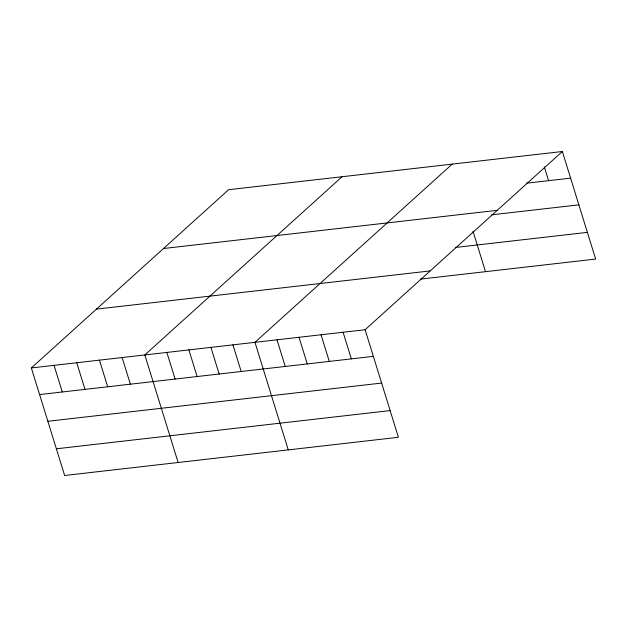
<?xml version="1.0" encoding="UTF-8"?>
<svg xmlns="http://www.w3.org/2000/svg" width="627" height="627" viewBox="0 0 627 627"><rect width="100%" height="100%" fill="white"/><g stroke="black" fill="none" stroke-linecap="round" stroke-linejoin="round"><path stroke-width="0.94" d="M562.356 151.507L365.11 329.724L398.404 437.285L64.644 475.493L31.35 367.939L228.596 189.715L562.356 151.507L595.65 259.061L420.38 279.125M342.076 176.728L144.829 354.945L178.123 462.499M452.216 164.117L254.97 342.334L288.263 449.888M526.547 183.186L570.601 178.146M163.506 248.527L497.266 210.319M491.709 214.826L578.87 204.849M455.218 247.493L587.381 232.358M96.44 309.127L430.2 270.911M31.35 367.939L365.11 329.724M39.595 394.579L373.355 356.363M47.864 421.281L381.624 383.066M56.375 448.791L390.135 410.583M544.307 166.892L548.57 180.67M472.985 231.214L485.51 271.671M343.079 332.247L351.332 358.887M321.055 334.771L329.3 361.411M299.024 337.295L307.269 363.934M277.001 339.818L285.246 366.45M232.938 344.858L241.183 371.498M210.915 347.382L219.16 374.021M188.884 349.905L197.129 376.537M166.86 352.421L175.105 379.061M122.132 357.547L130.377 384.186M99.434 360.141L107.679 386.781M76.745 362.743L84.99 389.383M54.047 365.337L62.292 391.977"/></g></svg>
